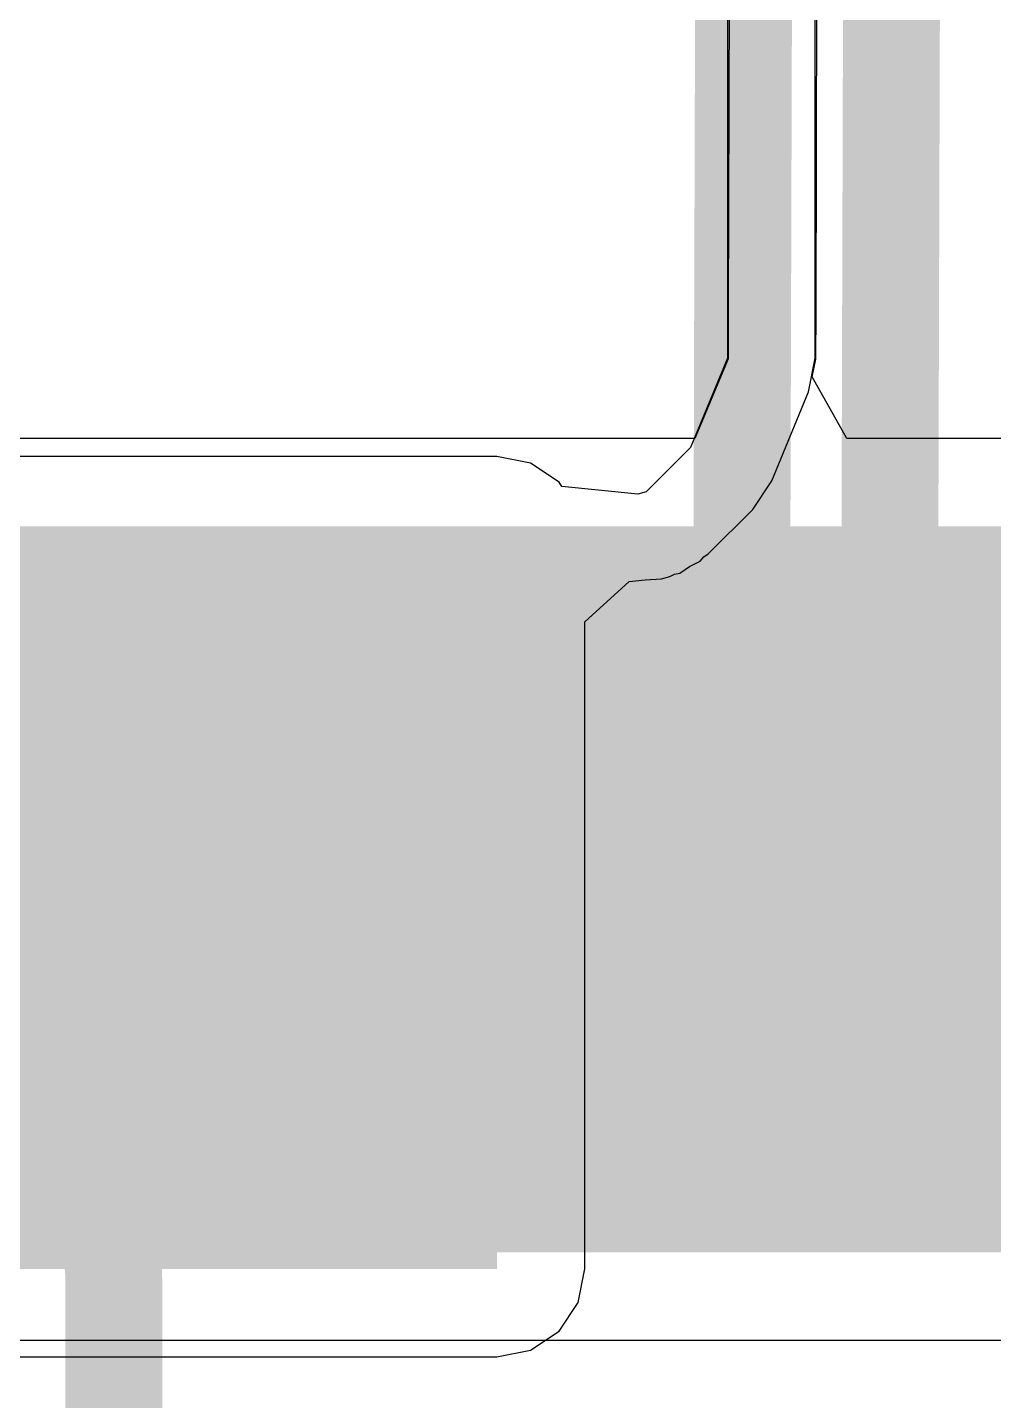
# Model space of a CAD drawing. Header units: inches. Extents: x 0 to 12.4, y -0.6 to 2.2.
# Drawn here: x 0.4687 to 0.5472, y 1.42 to 1.5315 of the extents above; entities that cross this region are included whole.
import ezdxf

# ---------------------------------------------------------------- set-up
doc = ezdxf.new("R2010")
doc.units = ezdxf.units.IN
doc.header["$MEASUREMENT"] = 0
for name, color, linetype in [('Bottom Layer', 5, 'Continuous'), ('Dimension', 6, 'Continuous'), ('Drill Drawing', 1, 'Continuous'), ('Top Layer', 1, 'Continuous'), ('Via Holes', 16, 'Continuous')]:
    doc.layers.add(name, color=color, linetype=linetype)

msp = doc.modelspace()

# ---------------------------------------------------------------- hatches: boundary and pattern name
at = {"layer": 'Bottom Layer'}
msp.add_hatch(color=5, dxfattribs=at).paths.add_polyline_path([(0.421, 1.4306498), (0.5068496, 1.4306498), (0.5068496, 1.4895276), (0.421, 1.4895276)])
h = msp.add_hatch(color=5, dxfattribs=at)
edge = h.paths.add_edge_path()
edge.add_arc((0.481559, 1.4735591), 0.011811, 0, 360)
h = msp.add_hatch(color=5, dxfattribs=at)
edge = h.paths.add_edge_path()
edge.add_arc((0.481559, 1.446), 0.011811, 0, 360)
at = {"layer": 'Top Layer'}
msp.add_hatch(color=1, dxfattribs=at).paths.add_polyline_path([(0.305, 1.432), (0.716, 1.432), (0.716, 1.491), (0.305, 1.491)])
h = msp.add_hatch(color=1, dxfattribs=at)
edge = h.paths.add_edge_path()
edge.add_arc((0.481559, 1.4735591), 0.011811, 0, 360)
h = msp.add_hatch(color=1, dxfattribs=at)
edge = h.paths.add_edge_path()
edge.add_arc((0.481559, 1.446), 0.011811, 0, 360)
at = {"layer": 'Via Holes'}
h = msp.add_hatch(color=7, dxfattribs=at)
edge = h.paths.add_edge_path()
edge.add_arc((0.481559, 1.4735591), 0.0059055, 0, 360)
h = msp.add_hatch(color=7, dxfattribs=at)
edge = h.paths.add_edge_path()
edge.add_arc((0.481559, 1.446), 0.0059055, 0, 360)

# ---------------------------------------------------------------- linework, layer by layer
at = {"layer": 'Bottom Layer'}
for p, q in [((0.5255904, 1.5497583), (0.5255904, 1.508563)), ((0.5327275, 1.5085634), (0.5327275, 1.5497583)), ((0.5255904, 1.508563), (0.5255906, 1.5046473)), ((0.5327277, 1.5046473), (0.5327275, 1.5085634)), ((0.5255906, 1.5046473), (0.5225937, 1.497412)), ((0.5321844, 1.5019161), (0.5327277, 1.5046473)), ((0.5291874, 1.4946806), (0.5321844, 1.5019161)), ((0.5225937, 1.497412), (0.518978, 1.4937964)), ((0.5068497, 1.4966647), (0.421, 1.4966647)), ((0.5095809, 1.4961214), (0.5068497, 1.4966647)), ((0.5118964, 1.4945743), (0.5095809, 1.4961214)), ((0.5121263, 1.4942302), (0.5118964, 1.4945743)), ((0.5183048, 1.4936094), (0.5121263, 1.4942302)), ((0.5276403, 1.4923652), (0.5291874, 1.4946806)), ((0.518978, 1.4937964), (0.5183048, 1.4936094)), ((0.5240246, 1.4887496), (0.5276403, 1.4923652)), ((0.5233744, 1.4881741), (0.5236603, 1.4885062)), ((0.5236603, 1.4885062), (0.5240246, 1.4887496)), ((0.5217092, 1.4872026), (0.522512, 1.487739)), ((0.522512, 1.487739), (0.5233744, 1.4881741)), ((0.5139868, 1.4832476), (0.5175914, 1.4865081)), ((0.5175914, 1.4865081), (0.5189019, 1.4866346)), ((0.5189019, 1.4866346), (0.520215, 1.4867327)), ((0.520215, 1.4867327), (0.5208882, 1.4869197)), ((0.5208882, 1.4869197), (0.5212795, 1.4871171)), ((0.5212795, 1.4871171), (0.5217092, 1.4872026)), ((0.5139868, 1.4306498), (0.5139868, 1.4832476)), ((0.5134435, 1.4279186), (0.5139868, 1.4306498)), ((0.5118964, 1.4256031), (0.5134435, 1.4279186)), ((0.5095809, 1.424056), (0.5118964, 1.4256031)), ((0.5068497, 1.4235127), (0.5095809, 1.424056)), ((0.421, 1.4235127), (0.5068497, 1.4235127))]:
    msp.add_line(p, q, dxfattribs=at)
at = {"layer": 'Dimension'}
for points in [[(0.5267257, 1.4771765, 0.007874, 0.007874, 0), (0.5281142, 1.9492356, 0.007874, 0.007874, 0)], [(0.5387533, 1.4771411, 0.007874, 0.007874, 0), (0.5399183, 1.8732317, 0.007874, 0.007874, 0)], [(0.5260929, 1.4722817, 0.007874, 0.007874, 0), (0.5266998, 1.476797, 0.007874, 0.007874, 0)], [(0.5266998, 1.476797, 0.007874, 0.007874, 0), (0.5267257, 1.4771765, 0.007874, 0.007874, 0)], [(0.5387253, 1.4763561, 0.007874, 0.007874, 0), (0.5387533, 1.4771411, 0.007874, 0.007874, 0)], [(0.5386202, 1.475195, 0.007874, 0.007874, 0), (0.5386994, 1.4759767, 0.007874, 0.007874, 0)], [(0.5386994, 1.4759767, 0.007874, 0.007874, 0), (0.5387253, 1.4763561, 0.007874, 0.007874, 0)], [(0.5380133, 1.4706796, 0.007874, 0.007874, 0), (0.5386202, 1.475195, 0.007874, 0.007874, 0)], [(0.5258947, 1.471549, 0.007874, 0.007874, 0), (0.5260929, 1.4722817, 0.007874, 0.007874, 0)], [(0.5242159, 1.4675213, 0.007874, 0.007874, 0), (0.5258947, 1.471549, 0.007874, 0.007874, 0)], [(0.537703, 1.4691401, 0.007874, 0.007874, 0), (0.5380133, 1.4706796, 0.007874, 0.007874, 0)], [(0.5375047, 1.4684074, 0.007874, 0.007874, 0), (0.537703, 1.4691401, 0.007874, 0.007874, 0)], [(0.5369965, 1.4669217, 0.007874, 0.007874, 0), (0.5375047, 1.4684074, 0.007874, 0.007874, 0)], [(0.5211727, 1.4634072, 0.007874, 0.007874, 0), (0.5238352, 1.4668647, 0.007874, 0.007874, 0)], [(0.5238352, 1.4668647, 0.007874, 0.007874, 0), (0.5242159, 1.4675213, 0.007874, 0.007874, 0)], [(0.5353178, 1.4628941, 0.007874, 0.007874, 0), (0.5369965, 1.4669217, 0.007874, 0.007874, 0)], [(0.5206351, 1.4628713, 0.007874, 0.007874, 0), (0.5211727, 1.4634072, 0.007874, 0.007874, 0)], [(0.5171701, 1.4602192, 0.007874, 0.007874, 0), (0.5206351, 1.4628713, 0.007874, 0.007874, 0)], [(0.5346204, 1.4614872, 0.007874, 0.007874, 0), (0.5353178, 1.4628941, 0.007874, 0.007874, 0)], [(0.5342396, 1.4608306, 0.007874, 0.007874, 0), (0.5346204, 1.4614872, 0.007874, 0.007874, 0)], [(0.5165123, 1.4598403, 0.007874, 0.007874, 0), (0.5171701, 1.4602192, 0.007874, 0.007874, 0)], [(0.5333647, 1.4595265, 0.007874, 0.007874, 0), (0.5342396, 1.4608306, 0.007874, 0.007874, 0)], [(0.5124795, 1.4581733, 0.007874, 0.007874, 0), (0.5165123, 1.4598403, 0.007874, 0.007874, 0)], [(0.5307022, 1.456069, 0.007874, 0.007874, 0), (0.5333647, 1.4595265, 0.007874, 0.007874, 0)], [(0.5078472, 1.4574649, 0.007874, 0.007874, 0), (0.5117462, 1.4579772, 0.007874, 0.007874, 0)], [(0.5117462, 1.4579772, 0.007874, 0.007874, 0), (0.5124795, 1.4581733, 0.007874, 0.007874, 0)], [(0.4602763, 1.4573588, 0.007874, 0.007874, 0), (0.5068497, 1.4573588, 0.007874, 0.007874, 0)], [(0.5068497, 1.4573588, 0.007874, 0.007874, 0), (0.5072292, 1.4573837, 0.007874, 0.007874, 0)], [(0.5072292, 1.4573837, 0.007874, 0.007874, 0), (0.5078472, 1.4574649, 0.007874, 0.007874, 0)], [(0.5296647, 1.4548897, 0.007874, 0.007874, 0), (0.5307022, 1.456069, 0.007874, 0.007874, 0)], [(0.5291271, 1.4543537, 0.007874, 0.007874, 0), (0.5296647, 1.4548897, 0.007874, 0.007874, 0)], [(0.5244803, 1.4506682, 0.007874, 0.007874, 0), (0.5279453, 1.4533202, 0.007874, 0.007874, 0)], [(0.5279453, 1.4533202, 0.007874, 0.007874, 0), (0.5291271, 1.4543537, 0.007874, 0.007874, 0)], [(0.5231739, 1.4497973, 0.007874, 0.007874, 0), (0.5244803, 1.4506682, 0.007874, 0.007874, 0)], [(0.5211068, 1.4487248, 0.007874, 0.007874, 0), (0.5225161, 1.4494183, 0.007874, 0.007874, 0)], [(0.5225161, 1.4494183, 0.007874, 0.007874, 0), (0.5231739, 1.4497973, 0.007874, 0.007874, 0)], [(0.517074, 1.4470579, 0.007874, 0.007874, 0), (0.5211068, 1.4487248, 0.007874, 0.007874, 0)], [(0.5148535, 1.446358, 0.007874, 0.007874, 0), (0.5155868, 1.4465541, 0.007874, 0.007874, 0)], [(0.5155868, 1.4465541, 0.007874, 0.007874, 0), (0.517074, 1.4470579, 0.007874, 0.007874, 0)], [(0.5080149, 1.4453818, 0.007874, 0.007874, 0), (0.5087963, 1.4454586, 0.007874, 0.007874, 0)], [(0.5087963, 1.4454586, 0.007874, 0.007874, 0), (0.5133133, 1.4460522, 0.007874, 0.007874, 0)], [(0.5133133, 1.4460522, 0.007874, 0.007874, 0), (0.5148535, 1.446358, 0.007874, 0.007874, 0)], [(0.4749542, 1.443293, 0.007874, 0.007874, 0), (0.4766919, 1.4447919, 0.007874, 0.007874, 0)], [(0.4766919, 1.4447919, 0.007874, 0.007874, 0), (0.4789224, 1.4453313, 0.007874, 0.007874, 0)], [(0.4789224, 1.4453313, 0.007874, 0.007874, 0), (0.506809, 1.4453313, 0.007874, 0.007874, 0)], [(0.506809, 1.4453313, 0.007874, 0.007874, 0), (0.5068497, 1.4453313, 0.007874, 0.007874, 0)], [(0.5068497, 1.4453313, 0.007874, 0.007874, 0), (0.5076354, 1.445357, 0.007874, 0.007874, 0)], [(0.5076354, 1.445357, 0.007874, 0.007874, 0), (0.5080149, 1.4453818, 0.007874, 0.007874, 0)], [(0.4740934, 1.4411657, 0.007874, 0.007874, 0), (0.4749542, 1.443293, 0.007874, 0.007874, 0)], [(0.4740934, 1.4411657, 0.007874, 0.007874, 0), (0.4742996, 1.4388802, 0.007874, 0.007874, 0)], [(0.4742996, 1.4388802, 0.007874, 0.007874, 0), (0.4744755, 1.438362, 0.007874, 0.007874, 0)], [(0.4744755, 1.438362, 0.007874, 0.007874, 0), (0.4746724, 1.4376274, 0.007874, 0.007874, 0)], [(0.4746724, 1.4376274, 0.007874, 0.007874, 0), (0.4749793, 1.4360844, 0.007874, 0.007874, 0)], [(0.4749793, 1.4360844, 0.007874, 0.007874, 0), (0.4755751, 1.431559, 0.007874, 0.007874, 0)], [(0.4755751, 1.431559, 0.007874, 0.007874, 0), (0.4756522, 1.4307756, 0.007874, 0.007874, 0)], [(0.4756522, 1.4307756, 0.007874, 0.007874, 0), (0.4756772, 1.4303953, 0.007874, 0.007874, 0)], [(0.4756772, 1.4303953, 0.007874, 0.007874, 0), (0.4757029, 1.4296088, 0.007874, 0.007874, 0)], [(0.4757029, 1.4063687, 0.007874, 0.007874, 0), (0.4757029, 1.4296088, 0.007874, 0.007874, 0)]]:
    msp.add_lwpolyline(points, format="xyseb", dxfattribs=at)
for points in [[(0.5247313, 1.476797, 0.003937, 0.003937, 1), (0.5286683, 1.476797, 0.003937, 0.003937, 1)], [(0.5247313, 1.476797, 0.003937, 0.003937, 1), (0.5286683, 1.476797, 0.003937, 0.003937, 1)], [(0.5247572, 1.4771765, 0.003937, 0.003937, 1), (0.5286942, 1.4771765, 0.003937, 0.003937, 1)], [(0.5247572, 1.4771765, 0.003937, 0.003937, 1), (0.5286942, 1.4771765, 0.003937, 0.003937, 1)], [(0.5367848, 1.4771411, 0.003937, 0.003937, 1), (0.5407218, 1.4771411, 0.003937, 0.003937, 1)], [(0.5367848, 1.4771411, 0.003937, 0.003937, 1), (0.5407218, 1.4771411, 0.003937, 0.003937, 1)], [(0.5367309, 1.4759767, 0.003937, 0.003937, 1), (0.5406679, 1.4759767, 0.003937, 0.003937, 1)], [(0.5367309, 1.4759767, 0.003937, 0.003937, 1), (0.5406679, 1.4759767, 0.003937, 0.003937, 1)], [(0.5367568, 1.4763561, 0.003937, 0.003937, 1), (0.5406938, 1.4763561, 0.003937, 0.003937, 1)], [(0.5367568, 1.4763561, 0.003937, 0.003937, 1), (0.5406938, 1.4763561, 0.003937, 0.003937, 1)], [(0.5366517, 1.475195, 0.003937, 0.003937, 1), (0.5405887, 1.475195, 0.003937, 0.003937, 1)], [(0.5366517, 1.475195, 0.003937, 0.003937, 1), (0.5405887, 1.475195, 0.003937, 0.003937, 1)], [(0.5241244, 1.4722817, 0.003937, 0.003937, 1), (0.5280614, 1.4722817, 0.003937, 0.003937, 1)], [(0.5241244, 1.4722817, 0.003937, 0.003937, 1), (0.5280614, 1.4722817, 0.003937, 0.003937, 1)], [(0.5239262, 1.471549, 0.003937, 0.003937, 1), (0.5278632, 1.471549, 0.003937, 0.003937, 1)], [(0.5239262, 1.471549, 0.003937, 0.003937, 1), (0.5278632, 1.471549, 0.003937, 0.003937, 1)], [(0.5360448, 1.4706796, 0.003937, 0.003937, 1), (0.5399818, 1.4706796, 0.003937, 0.003937, 1)], [(0.5360448, 1.4706796, 0.003937, 0.003937, 1), (0.5399818, 1.4706796, 0.003937, 0.003937, 1)], [(0.5357345, 1.4691401, 0.003937, 0.003937, 1), (0.5396715, 1.4691401, 0.003937, 0.003937, 1)], [(0.5357345, 1.4691401, 0.003937, 0.003937, 1), (0.5396715, 1.4691401, 0.003937, 0.003937, 1)], [(0.5355362, 1.4684074, 0.003937, 0.003937, 1), (0.5394732, 1.4684074, 0.003937, 0.003937, 1)], [(0.5355362, 1.4684074, 0.003937, 0.003937, 1), (0.5394732, 1.4684074, 0.003937, 0.003937, 1)], [(0.5218667, 1.4668647, 0.003937, 0.003937, 1), (0.5258037, 1.4668647, 0.003937, 0.003937, 1)], [(0.5218667, 1.4668647, 0.003937, 0.003937, 1), (0.5258037, 1.4668647, 0.003937, 0.003937, 1)], [(0.5222474, 1.4675213, 0.003937, 0.003937, 1), (0.5261844, 1.4675213, 0.003937, 0.003937, 1)], [(0.5222474, 1.4675213, 0.003937, 0.003937, 1), (0.5261844, 1.4675213, 0.003937, 0.003937, 1)], [(0.535028, 1.4669217, 0.003937, 0.003937, 1), (0.538965, 1.4669217, 0.003937, 0.003937, 1)], [(0.535028, 1.4669217, 0.003937, 0.003937, 1), (0.538965, 1.4669217, 0.003937, 0.003937, 1)], [(0.5192042, 1.4634072, 0.003937, 0.003937, 1), (0.5231412, 1.4634072, 0.003937, 0.003937, 1)], [(0.5192042, 1.4634072, 0.003937, 0.003937, 1), (0.5231412, 1.4634072, 0.003937, 0.003937, 1)], [(0.5186666, 1.4628713, 0.003937, 0.003937, 1), (0.5226036, 1.4628713, 0.003937, 0.003937, 1)], [(0.5186666, 1.4628713, 0.003937, 0.003937, 1), (0.5226036, 1.4628713, 0.003937, 0.003937, 1)], [(0.5333493, 1.4628941, 0.003937, 0.003937, 1), (0.5372863, 1.4628941, 0.003937, 0.003937, 1)], [(0.5333493, 1.4628941, 0.003937, 0.003937, 1), (0.5372863, 1.4628941, 0.003937, 0.003937, 1)], [(0.5326519, 1.4614872, 0.003937, 0.003937, 1), (0.5365889, 1.4614872, 0.003937, 0.003937, 1)], [(0.5326519, 1.4614872, 0.003937, 0.003937, 1), (0.5365889, 1.4614872, 0.003937, 0.003937, 1)], [(0.5152016, 1.4602192, 0.003937, 0.003937, 1), (0.5191386, 1.4602192, 0.003937, 0.003937, 1)], [(0.5152016, 1.4602192, 0.003937, 0.003937, 1), (0.5191386, 1.4602192, 0.003937, 0.003937, 1)], [(0.5322711, 1.4608306, 0.003937, 0.003937, 1), (0.5362081, 1.4608306, 0.003937, 0.003937, 1)], [(0.5322711, 1.4608306, 0.003937, 0.003937, 1), (0.5362081, 1.4608306, 0.003937, 0.003937, 1)], [(0.5145438, 1.4598403, 0.003937, 0.003937, 1), (0.5184808, 1.4598403, 0.003937, 0.003937, 1)], [(0.5145438, 1.4598403, 0.003937, 0.003937, 1), (0.5184808, 1.4598403, 0.003937, 0.003937, 1)], [(0.5313962, 1.4595265, 0.003937, 0.003937, 1), (0.5353332, 1.4595265, 0.003937, 0.003937, 1)], [(0.5313962, 1.4595265, 0.003937, 0.003937, 1), (0.5353332, 1.4595265, 0.003937, 0.003937, 1)], [(0.5097777, 1.4579772, 0.003937, 0.003937, 1), (0.5137147, 1.4579772, 0.003937, 0.003937, 1)], [(0.5097777, 1.4579772, 0.003937, 0.003937, 1), (0.5137147, 1.4579772, 0.003937, 0.003937, 1)], [(0.510511, 1.4581733, 0.003937, 0.003937, 1), (0.514448, 1.4581733, 0.003937, 0.003937, 1)], [(0.510511, 1.4581733, 0.003937, 0.003937, 1), (0.514448, 1.4581733, 0.003937, 0.003937, 1)], [(0.5048812, 1.4573588, 0.003937, 0.003937, 1), (0.5088182, 1.4573588, 0.003937, 0.003937, 1)], [(0.5048812, 1.4573588, 0.003937, 0.003937, 1), (0.5088182, 1.4573588, 0.003937, 0.003937, 1)], [(0.5052607, 1.4573837, 0.003937, 0.003937, 1), (0.5091977, 1.4573837, 0.003937, 0.003937, 1)], [(0.5052607, 1.4573837, 0.003937, 0.003937, 1), (0.5091977, 1.4573837, 0.003937, 0.003937, 1)], [(0.5058787, 1.4574649, 0.003937, 0.003937, 1), (0.5098157, 1.4574649, 0.003937, 0.003937, 1)], [(0.5058787, 1.4574649, 0.003937, 0.003937, 1), (0.5098157, 1.4574649, 0.003937, 0.003937, 1)], [(0.5287337, 1.456069, 0.003937, 0.003937, 1), (0.5326707, 1.456069, 0.003937, 0.003937, 1)], [(0.5287337, 1.456069, 0.003937, 0.003937, 1), (0.5326707, 1.456069, 0.003937, 0.003937, 1)], [(0.5276962, 1.4548897, 0.003937, 0.003937, 1), (0.5316332, 1.4548897, 0.003937, 0.003937, 1)], [(0.5276962, 1.4548897, 0.003937, 0.003937, 1), (0.5316332, 1.4548897, 0.003937, 0.003937, 1)], [(0.5259768, 1.4533202, 0.003937, 0.003937, 1), (0.5299138, 1.4533202, 0.003937, 0.003937, 1)], [(0.5259768, 1.4533202, 0.003937, 0.003937, 1), (0.5299138, 1.4533202, 0.003937, 0.003937, 1)], [(0.5271586, 1.4543537, 0.003937, 0.003937, 1), (0.5310956, 1.4543537, 0.003937, 0.003937, 1)], [(0.5271586, 1.4543537, 0.003937, 0.003937, 1), (0.5310956, 1.4543537, 0.003937, 0.003937, 1)], [(0.5225118, 1.4506682, 0.003937, 0.003937, 1), (0.5264488, 1.4506682, 0.003937, 0.003937, 1)], [(0.5225118, 1.4506682, 0.003937, 0.003937, 1), (0.5264488, 1.4506682, 0.003937, 0.003937, 1)], [(0.5205476, 1.4494183, 0.003937, 0.003937, 1), (0.5244846, 1.4494183, 0.003937, 0.003937, 1)], [(0.5205476, 1.4494183, 0.003937, 0.003937, 1), (0.5244846, 1.4494183, 0.003937, 0.003937, 1)], [(0.5212054, 1.4497973, 0.003937, 0.003937, 1), (0.5251424, 1.4497973, 0.003937, 0.003937, 1)], [(0.5212054, 1.4497973, 0.003937, 0.003937, 1), (0.5251424, 1.4497973, 0.003937, 0.003937, 1)], [(0.5191383, 1.4487248, 0.003937, 0.003937, 1), (0.5230753, 1.4487248, 0.003937, 0.003937, 1)], [(0.5191383, 1.4487248, 0.003937, 0.003937, 1), (0.5230753, 1.4487248, 0.003937, 0.003937, 1)], [(0.5136183, 1.4465541, 0.003937, 0.003937, 1), (0.5175553, 1.4465541, 0.003937, 0.003937, 1)], [(0.5136183, 1.4465541, 0.003937, 0.003937, 1), (0.5175553, 1.4465541, 0.003937, 0.003937, 1)], [(0.5151055, 1.4470579, 0.003937, 0.003937, 1), (0.5190425, 1.4470579, 0.003937, 0.003937, 1)], [(0.5151055, 1.4470579, 0.003937, 0.003937, 1), (0.5190425, 1.4470579, 0.003937, 0.003937, 1)], [(0.5068278, 1.4454586, 0.003937, 0.003937, 1), (0.5107648, 1.4454586, 0.003937, 0.003937, 1)], [(0.5068278, 1.4454586, 0.003937, 0.003937, 1), (0.5107648, 1.4454586, 0.003937, 0.003937, 1)], [(0.5113448, 1.4460522, 0.003937, 0.003937, 1), (0.5152818, 1.4460522, 0.003937, 0.003937, 1)], [(0.5113448, 1.4460522, 0.003937, 0.003937, 1), (0.5152818, 1.4460522, 0.003937, 0.003937, 1)], [(0.512885, 1.446358, 0.003937, 0.003937, 1), (0.516822, 1.446358, 0.003937, 0.003937, 1)], [(0.512885, 1.446358, 0.003937, 0.003937, 1), (0.516822, 1.446358, 0.003937, 0.003937, 1)], [(0.4747234, 1.4447919, 0.003937, 0.003937, 1), (0.4786604, 1.4447919, 0.003937, 0.003937, 1)], [(0.4747234, 1.4447919, 0.003937, 0.003937, 1), (0.4786604, 1.4447919, 0.003937, 0.003937, 1)], [(0.4769539, 1.4453313, 0.003937, 0.003937, 1), (0.4808909, 1.4453313, 0.003937, 0.003937, 1)], [(0.4769539, 1.4453313, 0.003937, 0.003937, 1), (0.4808909, 1.4453313, 0.003937, 0.003937, 1)], [(0.5048405, 1.4453313, 0.003937, 0.003937, 1), (0.5087775, 1.4453313, 0.003937, 0.003937, 1)], [(0.5048405, 1.4453313, 0.003937, 0.003937, 1), (0.5087775, 1.4453313, 0.003937, 0.003937, 1)], [(0.5048812, 1.4453313, 0.003937, 0.003937, 1), (0.5088182, 1.4453313, 0.003937, 0.003937, 1)], [(0.5048812, 1.4453313, 0.003937, 0.003937, 1), (0.5088182, 1.4453313, 0.003937, 0.003937, 1)], [(0.5056669, 1.445357, 0.003937, 0.003937, 1), (0.5096039, 1.445357, 0.003937, 0.003937, 1)], [(0.5056669, 1.445357, 0.003937, 0.003937, 1), (0.5096039, 1.445357, 0.003937, 0.003937, 1)], [(0.5060464, 1.4453818, 0.003937, 0.003937, 1), (0.5099834, 1.4453818, 0.003937, 0.003937, 1)], [(0.5060464, 1.4453818, 0.003937, 0.003937, 1), (0.5099834, 1.4453818, 0.003937, 0.003937, 1)], [(0.4729857, 1.443293, 0.003937, 0.003937, 1), (0.4769227, 1.443293, 0.003937, 0.003937, 1)], [(0.4729857, 1.443293, 0.003937, 0.003937, 1), (0.4769227, 1.443293, 0.003937, 0.003937, 1)], [(0.4721249, 1.4411657, 0.003937, 0.003937, 1), (0.4760619, 1.4411657, 0.003937, 0.003937, 1)], [(0.4721249, 1.4411657, 0.003937, 0.003937, 1), (0.4760619, 1.4411657, 0.003937, 0.003937, 1)], [(0.4723311, 1.4388802, 0.003937, 0.003937, 1), (0.4762681, 1.4388802, 0.003937, 0.003937, 1)], [(0.4723311, 1.4388802, 0.003937, 0.003937, 1), (0.4762681, 1.4388802, 0.003937, 0.003937, 1)], [(0.472507, 1.438362, 0.003937, 0.003937, 1), (0.476444, 1.438362, 0.003937, 0.003937, 1)], [(0.472507, 1.438362, 0.003937, 0.003937, 1), (0.476444, 1.438362, 0.003937, 0.003937, 1)], [(0.4727039, 1.4376274, 0.003937, 0.003937, 1), (0.4766409, 1.4376274, 0.003937, 0.003937, 1)], [(0.4727039, 1.4376274, 0.003937, 0.003937, 1), (0.4766409, 1.4376274, 0.003937, 0.003937, 1)], [(0.4730108, 1.4360844, 0.003937, 0.003937, 1), (0.4769478, 1.4360844, 0.003937, 0.003937, 1)], [(0.4730108, 1.4360844, 0.003937, 0.003937, 1), (0.4769478, 1.4360844, 0.003937, 0.003937, 1)], [(0.4736066, 1.431559, 0.003937, 0.003937, 1), (0.4775436, 1.431559, 0.003937, 0.003937, 1)], [(0.4736066, 1.431559, 0.003937, 0.003937, 1), (0.4775436, 1.431559, 0.003937, 0.003937, 1)], [(0.4736837, 1.4307756, 0.003937, 0.003937, 1), (0.4776207, 1.4307756, 0.003937, 0.003937, 1)], [(0.4736837, 1.4307756, 0.003937, 0.003937, 1), (0.4776207, 1.4307756, 0.003937, 0.003937, 1)], [(0.4737087, 1.4303953, 0.003937, 0.003937, 1), (0.4776457, 1.4303953, 0.003937, 0.003937, 1)], [(0.4737087, 1.4303953, 0.003937, 0.003937, 1), (0.4776457, 1.4303953, 0.003937, 0.003937, 1)], [(0.4737344, 1.4296088, 0.003937, 0.003937, 1), (0.4776714, 1.4296088, 0.003937, 0.003937, 1)], [(0.4737344, 1.4296088, 0.003937, 0.003937, 1), (0.4776714, 1.4296088, 0.003937, 0.003937, 1)]]:
    msp.add_lwpolyline(points, format="xyseb", close=True, dxfattribs=at)
at = {"layer": 'Drill Drawing'}
for points in [[(0.471559, 1.4835591, 0.002, 0.002, 0), (0.481559, 1.4785591, 0.002, 0.002, 0)], [(0.471559, 1.4835591, 0.002, 0.002, 0), (0.476559, 1.4735591, 0.002, 0.002, 0)], [(0.481559, 1.4785591, 0.002, 0.002, 0), (0.491559, 1.4835591, 0.002, 0.002, 0)], [(0.486559, 1.4735591, 0.002, 0.002, 0), (0.491559, 1.4835591, 0.002, 0.002, 0)], [(0.471559, 1.4635591, 0.002, 0.002, 0), (0.476559, 1.4735591, 0.002, 0.002, 0)], [(0.486559, 1.4735591, 0.002, 0.002, 0), (0.491559, 1.4635591, 0.002, 0.002, 0)], [(0.471559, 1.4635591, 0.002, 0.002, 0), (0.481559, 1.4685591, 0.002, 0.002, 0)], [(0.481559, 1.4685591, 0.002, 0.002, 0), (0.491559, 1.4635591, 0.002, 0.002, 0)], [(0.471559, 1.456, 0.002, 0.002, 0), (0.481559, 1.451, 0.002, 0.002, 0)], [(0.471559, 1.456, 0.002, 0.002, 0), (0.476559, 1.446, 0.002, 0.002, 0)], [(0.481559, 1.451, 0.002, 0.002, 0), (0.491559, 1.456, 0.002, 0.002, 0)], [(0.486559, 1.446, 0.002, 0.002, 0), (0.491559, 1.456, 0.002, 0.002, 0)], [(0.471559, 1.436, 0.002, 0.002, 0), (0.476559, 1.446, 0.002, 0.002, 0)], [(0.486559, 1.446, 0.002, 0.002, 0), (0.491559, 1.436, 0.002, 0.002, 0)], [(0.471559, 1.436, 0.002, 0.002, 0), (0.481559, 1.441, 0.002, 0.002, 0)], [(0.481559, 1.441, 0.002, 0.002, 0), (0.491559, 1.436, 0.002, 0.002, 0)]]:
    msp.add_lwpolyline(points, format="xyseb", dxfattribs=at)
for points in [[(0.471059, 1.4835591, 0.001, 0.001, 1), (0.472059, 1.4835591, 0.001, 0.001, 1)], [(0.471059, 1.4835591, 0.001, 0.001, 1), (0.472059, 1.4835591, 0.001, 0.001, 1)], [(0.491059, 1.4835591, 0.001, 0.001, 1), (0.492059, 1.4835591, 0.001, 0.001, 1)], [(0.491059, 1.4835591, 0.001, 0.001, 1), (0.492059, 1.4835591, 0.001, 0.001, 1)], [(0.481059, 1.4785591, 0.001, 0.001, 1), (0.482059, 1.4785591, 0.001, 0.001, 1)], [(0.481059, 1.4785591, 0.001, 0.001, 1), (0.482059, 1.4785591, 0.001, 0.001, 1)], [(0.476059, 1.4735591, 0.001, 0.001, 1), (0.477059, 1.4735591, 0.001, 0.001, 1)], [(0.476059, 1.4735591, 0.001, 0.001, 1), (0.477059, 1.4735591, 0.001, 0.001, 1)], [(0.486059, 1.4735591, 0.001, 0.001, 1), (0.487059, 1.4735591, 0.001, 0.001, 1)], [(0.486059, 1.4735591, 0.001, 0.001, 1), (0.487059, 1.4735591, 0.001, 0.001, 1)], [(0.481059, 1.4685591, 0.001, 0.001, 1), (0.482059, 1.4685591, 0.001, 0.001, 1)], [(0.481059, 1.4685591, 0.001, 0.001, 1), (0.482059, 1.4685591, 0.001, 0.001, 1)], [(0.471059, 1.4635591, 0.001, 0.001, 1), (0.472059, 1.4635591, 0.001, 0.001, 1)], [(0.471059, 1.4635591, 0.001, 0.001, 1), (0.472059, 1.4635591, 0.001, 0.001, 1)], [(0.491059, 1.4635591, 0.001, 0.001, 1), (0.492059, 1.4635591, 0.001, 0.001, 1)], [(0.491059, 1.4635591, 0.001, 0.001, 1), (0.492059, 1.4635591, 0.001, 0.001, 1)], [(0.471059, 1.456, 0.001, 0.001, 1), (0.472059, 1.456, 0.001, 0.001, 1)], [(0.471059, 1.456, 0.001, 0.001, 1), (0.472059, 1.456, 0.001, 0.001, 1)], [(0.491059, 1.456, 0.001, 0.001, 1), (0.492059, 1.456, 0.001, 0.001, 1)], [(0.491059, 1.456, 0.001, 0.001, 1), (0.492059, 1.456, 0.001, 0.001, 1)], [(0.481059, 1.451, 0.001, 0.001, 1), (0.482059, 1.451, 0.001, 0.001, 1)], [(0.481059, 1.451, 0.001, 0.001, 1), (0.482059, 1.451, 0.001, 0.001, 1)], [(0.476059, 1.446, 0.001, 0.001, 1), (0.477059, 1.446, 0.001, 0.001, 1)], [(0.476059, 1.446, 0.001, 0.001, 1), (0.477059, 1.446, 0.001, 0.001, 1)], [(0.486059, 1.446, 0.001, 0.001, 1), (0.487059, 1.446, 0.001, 0.001, 1)], [(0.486059, 1.446, 0.001, 0.001, 1), (0.487059, 1.446, 0.001, 0.001, 1)], [(0.481059, 1.441, 0.001, 0.001, 1), (0.482059, 1.441, 0.001, 0.001, 1)], [(0.481059, 1.441, 0.001, 0.001, 1), (0.482059, 1.441, 0.001, 0.001, 1)], [(0.471059, 1.436, 0.001, 0.001, 1), (0.472059, 1.436, 0.001, 0.001, 1)], [(0.471059, 1.436, 0.001, 0.001, 1), (0.472059, 1.436, 0.001, 0.001, 1)], [(0.491059, 1.436, 0.001, 0.001, 1), (0.492059, 1.436, 0.001, 0.001, 1)], [(0.491059, 1.436, 0.001, 0.001, 1), (0.492059, 1.436, 0.001, 0.001, 1)]]:
    msp.add_lwpolyline(points, format="xyseb", close=True, dxfattribs=at)
at = {"layer": 'Top Layer'}
for p, q in [((0.5269426, 1.9486802), (0.5256482, 1.5085051)), ((0.5327853, 1.5084841), (0.533991, 1.9185037)), ((0.5256482, 1.5085051), (0.5256371, 1.5045971)), ((0.5327742, 1.5045768), (0.5327853, 1.5084841)), ((0.5256371, 1.5045971), (0.522945, 1.4981371)), ((0.5324836, 1.5031372), (0.5327742, 1.5045768)), ((0.5352952, 1.4981371), (0.5324836, 1.5031372)), ((0.522945, 1.4981371), (0.3050001, 1.4981371)), ((0.5848629, 1.4981371), (0.5352952, 1.4981371)), ((0.3811371, 1.4248629), (0.716, 1.4248629))]:
    msp.add_line(p, q, dxfattribs=at)

doc.saveas('drawing.dxf')
